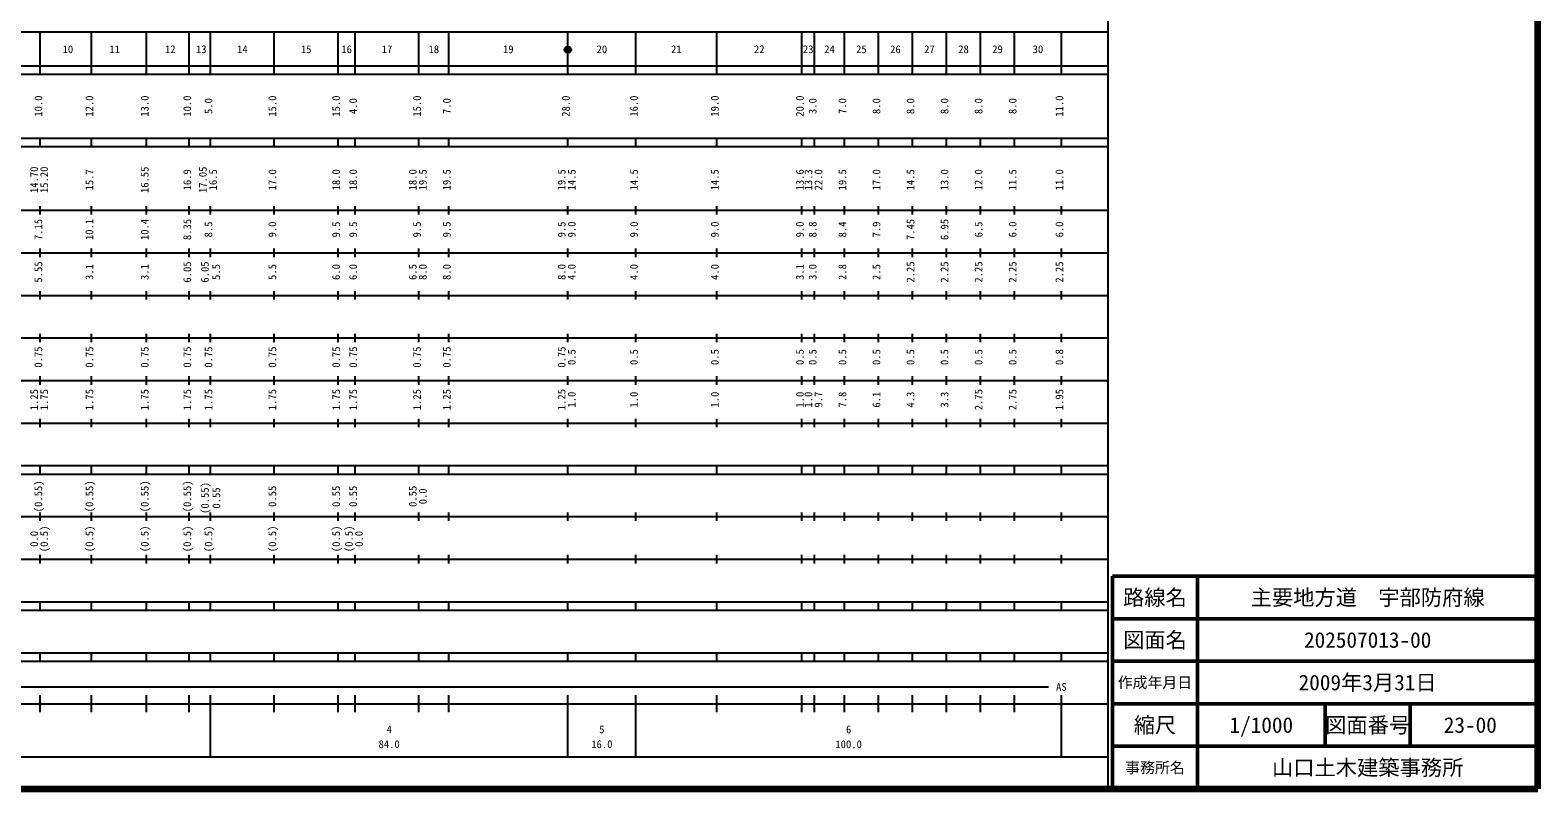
# Model space of a CAD drawing. Units: millimetres on the paper, enlarged 1000 times. Extents: x 40000 to 680000, y 20000 to 380000.
# Drawn here: x 325617 to 680000, y 20000 to 198357 of the extents above; entities that cross this region are included whole.
import ezdxf
from ezdxf.enums import TextEntityAlignment as Align

# ---------------------------------------------------------------- set-up
doc = ezdxf.new("R2010")
doc.units = ezdxf.units.MM
doc.header["$LTSCALE"] = 1000
doc.header["$PDMODE"] = 32
doc.header["$PDSIZE"] = 500
for name, color, linetype, lineweight in [('M-TTL', 2, 'Continuous', 140), ('M-TTL-BAND', 7, 'Continuous', 25), ('M-TTL-FRAM', 2, 'Continuous', 50), ('M-TTL-LINE', 7, 'Continuous', 50)]:
    doc.layers.add(name, color=color, linetype=linetype, lineweight=lineweight)
doc.layers.add('M-TTL-TXT', color=7, linetype='Continuous')
doc.styles.add('ＭＳ ゴシック', font='')
doc.styles.get('ＭＳ ゴシック').set_extended_font_data('MS Gothic')

msp = doc.modelspace()

# ---------------------------------------------------------------- linework, layer by layer
at = {"layer": 'M-TTL'}
for p, q in [((680000, 20000), (680000, 380000)), ((40000, 20000), (680000, 20000))]:
    msp.add_line(p, q, dxfattribs=at)
at = {"layer": 'M-TTL-BAND'}
for p, q in [((579000, 20000), (579000, 370000)), ((68000, 198000), (579000, 198000)), ((328000, 188000), (328000, 198000)), ((340000, 188000), (340000, 198000)), ((353000, 188000), (353000, 198000)), ((363000, 188000), (363000, 198000)), ((368000, 188000), (368000, 198000)), ((383000, 188000), (383000, 198000)), ((398000, 188000), (398000, 198000)), ((402000, 188000), (402000, 198000)), ((417000, 188000), (417000, 198000)), ((424000, 188000), (424000, 198000)), ((452000, 188000), (452000, 198000)), ((468000, 188000), (468000, 198000)), ((487000, 188000), (487000, 198000)), ((507000, 188000), (507000, 198000)), ((510000, 188000), (510000, 198000)), ((517000, 188000), (517000, 198000)), ((525000, 188000), (525000, 198000)), ((533000, 188000), (533000, 198000)), ((541000, 188000), (541000, 198000)), ((549000, 188000), (549000, 198000)), ((557000, 188000), (557000, 198000)), ((568000, 188000), (568000, 198000)), ((40000, 190000), (579000, 190000)), ((40000, 188000), (579000, 188000)), ((40000, 173000), (579000, 173000)), ((40000, 171000), (579000, 171000)), ((328000, 171000), (328000, 173000)), ((340000, 171000), (340000, 173000)), ((353000, 171000), (353000, 173000)), ((363000, 171000), (363000, 173000)), ((368000, 171000), (368000, 173000)), ((383000, 171000), (383000, 173000)), ((398000, 171000), (398000, 173000)), ((402000, 171000), (402000, 173000)), ((417000, 171000), (417000, 173000)), ((424000, 171000), (424000, 173000)), ((452000, 171000), (452000, 173000)), ((468000, 171000), (468000, 173000)), ((487000, 171000), (487000, 173000)), ((507000, 171000), (507000, 173000)), ((510000, 171000), (510000, 173000)), ((517000, 171000), (517000, 173000)), ((525000, 171000), (525000, 173000)), ((533000, 171000), (533000, 173000)), ((541000, 171000), (541000, 173000)), ((549000, 171000), (549000, 173000)), ((557000, 171000), (557000, 173000)), ((568000, 171000), (568000, 173000)), ((40000, 156000), (579000, 156000)), ((328000, 155000), (328000, 157000)), ((340000, 155000), (340000, 157000)), ((353000, 155000), (353000, 157000)), ((363000, 155000), (363000, 157000)), ((368000, 155000), (368000, 157000)), ((383000, 155000), (383000, 157000)), ((398000, 155000), (398000, 157000)), ((402000, 155000), (402000, 157000)), ((417000, 155000), (417000, 157000)), ((424000, 155000), (424000, 157000)), ((452000, 155000), (452000, 157000)), ((468000, 155000), (468000, 157000)), ((487000, 155000), (487000, 157000)), ((507000, 155000), (507000, 157000)), ((510000, 155000), (510000, 157000)), ((517000, 155000), (517000, 157000)), ((525000, 155000), (525000, 157000)), ((533000, 155000), (533000, 157000)), ((541000, 155000), (541000, 157000)), ((549000, 155000), (549000, 157000)), ((557000, 155000), (557000, 157000)), ((568000, 155000), (568000, 157000)), ((46000, 146000), (579000, 146000)), ((328000, 145000), (328000, 147000)), ((340000, 145000), (340000, 147000)), ((353000, 145000), (353000, 147000)), ((363000, 145000), (363000, 147000)), ((368000, 145000), (368000, 147000)), ((383000, 145000), (383000, 147000)), ((398000, 145000), (398000, 147000)), ((402000, 145000), (402000, 147000)), ((417000, 145000), (417000, 147000)), ((424000, 145000), (424000, 147000)), ((452000, 145000), (452000, 147000)), ((468000, 145000), (468000, 147000)), ((487000, 145000), (487000, 147000)), ((507000, 145000), (507000, 147000)), ((510000, 145000), (510000, 147000)), ((517000, 145000), (517000, 147000)), ((525000, 145000), (525000, 147000)), ((533000, 145000), (533000, 147000)), ((541000, 145000), (541000, 147000)), ((549000, 145000), (549000, 147000)), ((557000, 145000), (557000, 147000)), ((568000, 145000), (568000, 147000)), ((52000, 136000), (579000, 136000)), ((328000, 135000), (328000, 137000)), ((340000, 135000), (340000, 137000)), ((353000, 135000), (353000, 137000)), ((363000, 135000), (363000, 137000)), ((368000, 135000), (368000, 137000)), ((383000, 135000), (383000, 137000)), ((398000, 135000), (398000, 137000)), ((402000, 135000), (402000, 137000)), ((417000, 135000), (417000, 137000)), ((424000, 135000), (424000, 137000)), ((452000, 135000), (452000, 137000)), ((468000, 135000), (468000, 137000)), ((487000, 135000), (487000, 137000)), ((507000, 135000), (507000, 137000)), ((510000, 135000), (510000, 137000)), ((517000, 135000), (517000, 137000)), ((525000, 135000), (525000, 137000)), ((533000, 135000), (533000, 137000)), ((541000, 135000), (541000, 137000)), ((549000, 135000), (549000, 137000)), ((557000, 135000), (557000, 137000)), ((568000, 135000), (568000, 137000)), ((46000, 126000), (579000, 126000)), ((328000, 125000), (328000, 127000)), ((340000, 125000), (340000, 127000)), ((353000, 125000), (353000, 127000)), ((363000, 125000), (363000, 127000)), ((368000, 125000), (368000, 127000)), ((383000, 125000), (383000, 127000)), ((398000, 125000), (398000, 127000)), ((402000, 125000), (402000, 127000)), ((417000, 125000), (417000, 127000)), ((424000, 125000), (424000, 127000)), ((452000, 125000), (452000, 127000)), ((468000, 125000), (468000, 127000)), ((487000, 125000), (487000, 127000)), ((507000, 125000), (507000, 127000)), ((510000, 125000), (510000, 127000)), ((517000, 125000), (517000, 127000)), ((525000, 125000), (525000, 127000)), ((533000, 125000), (533000, 127000)), ((541000, 125000), (541000, 127000)), ((549000, 125000), (549000, 127000)), ((557000, 125000), (557000, 127000)), ((568000, 125000), (568000, 127000)), ((328000, 115000), (328000, 117000)), ((340000, 115000), (340000, 117000)), ((353000, 115000), (353000, 117000)), ((363000, 115000), (363000, 117000)), ((368000, 115000), (368000, 117000)), ((383000, 115000), (383000, 117000)), ((398000, 115000), (398000, 117000)), ((402000, 115000), (402000, 117000)), ((417000, 115000), (417000, 117000)), ((424000, 115000), (424000, 117000)), ((452000, 115000), (452000, 117000)), ((468000, 115000), (468000, 117000)), ((487000, 115000), (487000, 117000)), ((507000, 115000), (507000, 117000)), ((510000, 115000), (510000, 117000)), ((517000, 115000), (517000, 117000)), ((525000, 115000), (525000, 117000)), ((533000, 115000), (533000, 117000)), ((541000, 115000), (541000, 117000)), ((549000, 115000), (549000, 117000)), ((557000, 115000), (557000, 117000)), ((568000, 115000), (568000, 117000)), ((52000, 116000), (579000, 116000)), ((328000, 105000), (328000, 107000)), ((340000, 105000), (340000, 107000)), ((353000, 105000), (353000, 107000)), ((363000, 105000), (363000, 107000)), ((368000, 105000), (368000, 107000)), ((383000, 105000), (383000, 107000)), ((398000, 105000), (398000, 107000)), ((402000, 105000), (402000, 107000)), ((417000, 105000), (417000, 107000)), ((424000, 105000), (424000, 107000)), ((452000, 105000), (452000, 107000)), ((468000, 105000), (468000, 107000)), ((487000, 105000), (487000, 107000)), ((507000, 105000), (507000, 107000)), ((510000, 105000), (510000, 107000)), ((517000, 105000), (517000, 107000)), ((525000, 105000), (525000, 107000)), ((533000, 105000), (533000, 107000)), ((541000, 105000), (541000, 107000)), ((549000, 105000), (549000, 107000)), ((557000, 105000), (557000, 107000)), ((568000, 105000), (568000, 107000)), ((46000, 106000), (579000, 106000)), ((40000, 96000), (579000, 96000)), ((328000, 94000), (328000, 96000)), ((340000, 94000), (340000, 96000)), ((353000, 94000), (353000, 96000)), ((363000, 94000), (363000, 96000)), ((368000, 94000), (368000, 96000)), ((383000, 94000), (383000, 96000)), ((398000, 94000), (398000, 96000)), ((402000, 94000), (402000, 96000)), ((417000, 94000), (417000, 96000)), ((424000, 94000), (424000, 96000)), ((452000, 94000), (452000, 96000)), ((468000, 94000), (468000, 96000)), ((487000, 94000), (487000, 96000)), ((507000, 94000), (507000, 96000)), ((510000, 94000), (510000, 96000)), ((517000, 94000), (517000, 96000)), ((525000, 94000), (525000, 96000)), ((533000, 94000), (533000, 96000)), ((541000, 94000), (541000, 96000)), ((549000, 94000), (549000, 96000)), ((557000, 94000), (557000, 96000)), ((568000, 94000), (568000, 96000)), ((40000, 94000), (579000, 94000)), ((49000, 84000), (579000, 84000)), ((328000, 83000), (328000, 85000)), ((340000, 83000), (340000, 85000)), ((353000, 83000), (353000, 85000)), ((363000, 83000), (363000, 85000)), ((368000, 83000), (368000, 85000)), ((383000, 83000), (383000, 85000)), ((398000, 83000), (398000, 85000)), ((402000, 83000), (402000, 85000)), ((417000, 83000), (417000, 85000)), ((424000, 83000), (424000, 85000)), ((452000, 83000), (452000, 85000)), ((468000, 83000), (468000, 85000)), ((487000, 83000), (487000, 85000)), ((507000, 83000), (507000, 85000)), ((510000, 83000), (510000, 85000)), ((517000, 83000), (517000, 85000)), ((525000, 83000), (525000, 85000)), ((533000, 83000), (533000, 85000)), ((541000, 83000), (541000, 85000)), ((549000, 83000), (549000, 85000)), ((557000, 83000), (557000, 85000)), ((568000, 83000), (568000, 85000)), ((328000, 73000), (328000, 75000)), ((340000, 73000), (340000, 75000)), ((353000, 73000), (353000, 75000)), ((363000, 73000), (363000, 75000)), ((368000, 73000), (368000, 75000)), ((383000, 73000), (383000, 75000)), ((398000, 73000), (398000, 75000)), ((402000, 73000), (402000, 75000)), ((417000, 73000), (417000, 75000)), ((424000, 73000), (424000, 75000)), ((452000, 73000), (452000, 75000)), ((468000, 73000), (468000, 75000)), ((487000, 73000), (487000, 75000)), ((507000, 73000), (507000, 75000)), ((510000, 73000), (510000, 75000)), ((517000, 73000), (517000, 75000)), ((525000, 73000), (525000, 75000)), ((533000, 73000), (533000, 75000)), ((541000, 73000), (541000, 75000)), ((549000, 73000), (549000, 75000)), ((557000, 73000), (557000, 75000)), ((568000, 73000), (568000, 75000)), ((40000, 74000), (579000, 74000)), ((40000, 64000), (579000, 64000)), ((328000, 62000), (328000, 64000)), ((340000, 62000), (340000, 64000)), ((353000, 62000), (353000, 64000)), ((363000, 62000), (363000, 64000)), ((368000, 62000), (368000, 64000)), ((383000, 62000), (383000, 64000)), ((398000, 62000), (398000, 64000)), ((402000, 62000), (402000, 64000)), ((417000, 62000), (417000, 64000)), ((424000, 62000), (424000, 64000)), ((452000, 62000), (452000, 64000)), ((468000, 62000), (468000, 64000)), ((487000, 62000), (487000, 64000)), ((507000, 62000), (507000, 64000)), ((510000, 62000), (510000, 64000)), ((517000, 62000), (517000, 64000)), ((525000, 62000), (525000, 64000)), ((533000, 62000), (533000, 64000)), ((541000, 62000), (541000, 64000)), ((549000, 62000), (549000, 64000)), ((557000, 62000), (557000, 64000)), ((568000, 62000), (568000, 64000)), ((40000, 62000), (579000, 62000)), ((40000, 52000), (579000, 52000)), ((40000, 50000), (579000, 50000)), ((328000, 50000), (328000, 52000)), ((340000, 50000), (340000, 52000)), ((353000, 50000), (353000, 52000)), ((363000, 50000), (363000, 52000)), ((368000, 50000), (368000, 52000)), ((383000, 50000), (383000, 52000)), ((398000, 50000), (398000, 52000)), ((402000, 50000), (402000, 52000)), ((417000, 50000), (417000, 52000)), ((424000, 50000), (424000, 52000)), ((452000, 50000), (452000, 52000)), ((468000, 50000), (468000, 52000)), ((487000, 50000), (487000, 52000)), ((507000, 50000), (507000, 52000)), ((510000, 50000), (510000, 52000)), ((517000, 50000), (517000, 52000)), ((525000, 50000), (525000, 52000)), ((533000, 50000), (533000, 52000)), ((541000, 50000), (541000, 52000)), ((549000, 50000), (549000, 52000)), ((557000, 50000), (557000, 52000)), ((568000, 50000), (568000, 52000)), ((71000, 44000), (565000, 44000)), ((40000, 40000), (579000, 40000)), ((328000, 38000), (328000, 42000)), ((340000, 38000), (340000, 42000)), ((353000, 38000), (353000, 42000)), ((363000, 38000), (363000, 42000)), ((368000, 27500), (368000, 42000)), ((383000, 38000), (383000, 42000)), ((398000, 38000), (398000, 42000)), ((402000, 38000), (402000, 42000)), ((417000, 38000), (417000, 42000)), ((424000, 38000), (424000, 42000)), ((452000, 27500), (452000, 42000)), ((468000, 27500), (468000, 42000)), ((487000, 38000), (487000, 42000)), ((507000, 38000), (507000, 42000)), ((510000, 38000), (510000, 42000)), ((517000, 38000), (517000, 42000)), ((525000, 38000), (525000, 42000)), ((533000, 38000), (533000, 42000)), ((541000, 38000), (541000, 42000)), ((549000, 38000), (549000, 42000)), ((557000, 38000), (557000, 42000)), ((568000, 27500), (568000, 42000)), ((68000, 27500), (579000, 27500))]:
    msp.add_line(p, q, dxfattribs=at)
for radius in [750, 600, 450, 300, 150, 20]:
    msp.add_circle((452000, 193768), radius, dxfattribs=at)
msp.add_point((452000, 193768), dxfattribs=at)
at = {"layer": 'M-TTL-FRAM'}
for p, q in [((680000, 70000), (580000, 70000)), ((580000, 70000), (580000, 20000))]:
    msp.add_line(p, q, dxfattribs=at)
at = {"layer": 'M-TTL-LINE'}
for p, q in [((600000, 70000), (600000, 20000)), ((680000, 60000), (580000, 60000)), ((680000, 50000), (580000, 50000)), ((680000, 40000), (580000, 40000)), ((630000, 40000), (630000, 30000)), ((650000, 40000), (650000, 30000)), ((680000, 30000), (580000, 30000))]:
    msp.add_line(p, q, dxfattribs=at)

# ---------------------------------------------------------------- texts
at = {"layer": 'M-TTL-BAND', "style": 'ＭＳ ゴシック'}
for s, p in [('10', (334485, 192405)), ('11', (345500, 192405)), ('12', (358545, 192405)), ('13', (365832, 192405)), ('14', (375500, 192405)), ('15', (390500, 192405)), ('16', (400000, 192405)), ('17', (409500, 192405)), ('18', (420500, 192405)), ('19', (438000, 192405)), ('20', (460000, 192405)), ('21', (477500, 192405)), ('22', (497000, 192405)), ('23', (508500, 192405)), ('24', (513500, 192405)), ('25', (521000, 192405)), ('26', (529000, 192405)), ('27', (537000, 192405)), ('28', (545000, 192405)), ('29', (553000, 192405)), ('30', (562500, 192405)), ('AS', (568000, 42500)), ('4', (410000, 32523)), ('5', (460000, 32523)), ('6', (518000, 32523)), ('84.0', (410000, 29033)), ('16.0', (460000, 29033)), ('100.0', (518000, 29033))]:
    msp.add_text(s, height=1833, dxfattribs=at).set_placement(p, align=Align.BOTTOM_CENTER)
for s, p in [('10.0', (329000, 180500)), ('12.0', (341000, 180500)), ('13.0', (354000, 180500)), ('10.0', (364000, 180500)), ('5.0', (369000, 180500)), ('15.0', (384000, 180500)), ('15.0', (399000, 180500)), ('4.0', (403000, 180500)), ('15.0', (418000, 180500)), ('7.0', (425000, 180500)), ('28.0', (453000, 180500)), ('16.0', (469000, 180500)), ('19.0', (488000, 180500)), ('20.0', (508000, 180500)), ('3.0', (511000, 180500)), ('7.0', (518000, 180500)), ('8.0', (526000, 180500)), ('8.0', (534000, 180500)), ('8.0', (542000, 180500)), ('8.0', (550000, 180500)), ('8.0', (558000, 180500)), ('11.0', (569000, 180500)), ('14.70', (328000, 163174)), ('15.20', (330370, 163174)), ('15.7', (341000, 163174)), ('16.55', (354000, 163174)), ('16.9', (364000, 163174)), ('17.05', (367671, 163174)), ('16.5', (370061, 163174)), ('17.0', (384000, 163174)), ('18.0', (399000, 163174)), ('18.0', (403000, 163174)), ('18.0', (417000, 163174)), ('19.5', (419370, 163174)), ('19.5', (425000, 163174)), ('19.5', (452000, 163174)), ('14.5', (454370, 163174)), ('14.5', (469000, 163174)), ('14.5', (488000, 163174)), ('13.6', (508000, 163174)), ('13.3', (510000, 163174)), ('22.0', (512370, 163174)), ('19.5', (518000, 163174)), ('17.0', (526000, 163174)), ('14.5', (534000, 163174)), ('13.0', (542000, 163174)), ('12.0', (550000, 163174)), ('11.5', (558000, 163174)), ('11.0', (569000, 163174)), ('7.15', (329000, 151500)), ('10.1', (341000, 151500)), ('10.4', (354000, 151500)), ('8.35', (364000, 151500)), ('8.5', (369000, 151500)), ('9.0', (384000, 151500)), ('9.5', (399000, 151500)), ('9.5', (403000, 151500)), ('9.5', (418000, 151500)), ('9.5', (425000, 151500)), ('9.5', (452000, 151500)), ('9.0', (454370, 151500)), ('9.0', (469000, 151500)), ('9.0', (488000, 151500)), ('9.0', (508000, 151500)), ('8.8', (511000, 151500)), ('8.4', (518000, 151500)), ('7.9', (526000, 151500)), ('7.45', (534000, 151500)), ('6.95', (542000, 151500)), ('6.5', (550000, 151500)), ('6.0', (558000, 151500)), ('6.0', (569000, 151500)), ('5.55', (329000, 141500)), ('3.1', (341000, 141500)), ('3.1', (354000, 141500)), ('6.05', (364000, 141500)), ('6.05', (368138, 141500)), ('5.5', (370799, 141500)), ('5.5', (384000, 141500)), ('6.0', (399000, 141500)), ('6.0', (403000, 141500)), ('6.5', (417000, 141500)), ('8.0', (419370, 141500)), ('8.0', (425000, 141500)), ('8.0', (452000, 141500)), ('4.0', (454370, 141500)), ('4.0', (469000, 141500)), ('4.0', (488000, 141500)), ('3.1', (508000, 141500)), ('3.0', (511000, 141500)), ('2.8', (518000, 141500)), ('2.5', (526000, 141500)), ('2.25', (534000, 141500)), ('2.25', (542000, 141500)), ('2.25', (550000, 141500)), ('2.25', (558000, 141500)), ('2.25', (569000, 141500)), ('0.75', (329000, 121500)), ('0.75', (341000, 121500)), ('0.75', (354000, 121500)), ('0.75', (364000, 121500)), ('0.75', (369000, 121500)), ('0.75', (384000, 121500)), ('0.75', (399000, 121500)), ('0.75', (403000, 121500)), ('0.75', (418000, 121500)), ('0.75', (425000, 121500)), ('0.75', (452000, 121500)), ('0.5', (454370, 121500)), ('0.5', (469000, 121500)), ('0.5', (488000, 121500)), ('0.5', (508000, 121500)), ('0.5', (511000, 121500)), ('0.5', (518000, 121500)), ('0.5', (526000, 121500)), ('0.5', (534000, 121500)), ('0.5', (542000, 121500)), ('0.5', (550000, 121500)), ('0.5', (558000, 121500)), ('0.8', (569000, 121500)), ('1.25', (328000, 111500)), ('1.75', (330370, 111500)), ('1.75', (341000, 111500)), ('1.75', (354000, 111500)), ('1.75', (364000, 111500)), ('1.75', (369000, 111500)), ('1.75', (384000, 111500)), ('1.75', (399000, 111500)), ('1.75', (403000, 111500)), ('1.25', (418000, 111500)), ('1.25', (425000, 111500)), ('1.25', (452000, 111500)), ('2.75', (550000, 111500)), ('2.75', (558000, 111500)), ('1.95', (569000, 111500)), ('1.0', (454370, 111500)), ('1.0', (469000, 111500)), ('1.0', (488000, 111500)), ('1.0', (508000, 111500)), ('1.0', (510000, 111500)), ('9.7', (512370, 111500)), ('7.8', (518000, 111500)), ('6.1', (526000, 111500)), ('4.3', (534000, 111500)), ('3.3', (542000, 111500)), ('(0.55)', (329000, 88764)), ('(0.55)', (341000, 88764)), ('(0.55)', (354000, 88764)), ('(0.55)', (364000, 88764)), ('(0.55)', (368163, 88379)), ('0.55', (370842, 88379)), ('0.55', (384000, 88764)), ('0.55', (399000, 88764)), ('0.55', (403000, 88764)), ('0.55', (417000, 88764)), ('0.0', (419370, 88764)), ('(0.5)', (330370, 78764)), ('(0.5)', (341000, 78764)), ('(0.5)', (354000, 78764)), ('(0.5)', (364000, 78764)), ('(0.5)', (369000, 78764)), ('(0.5)', (384000, 78764)), ('(0.5)', (399000, 78764)), ('(0.5)', (402000, 78764)), ('0.0', (328000, 78764)), ('0.0', (404370, 78764))]:
    msp.add_text(s, height=1833, rotation=90, dxfattribs=at).set_placement(p, align=Align.BOTTOM_CENTER)
at = {"layer": 'M-TTL-TXT', "style": 'ＭＳ ゴシック'}
for s, height, p in [('路線名', 3666, (590000, 65000)), ('主要地方道\u3000宇部防府線', 3666, (640000, 65000)), ('図面名', 3666, (590000, 55000)), ('202507013-00', 3666, (640000, 55000)), ('作成年月日', 2566, (590000, 45000)), ('2009年3月31日', 3666, (640000, 45000)), ('縮尺', 3666, (590000, 35000)), ('1/1000', 3666, (615000, 35000)), ('図面番号', 3666, (640000, 35000)), ('23-00', 3666, (664125, 35000)), ('事務所名', 2566, (590000, 25000)), ('山口土木建築事務所', 3666, (640000, 25000))]:
    msp.add_text(s, height=height, dxfattribs=at).set_placement(p, align=Align.MIDDLE_CENTER)

doc.saveas('drawing.dxf')
